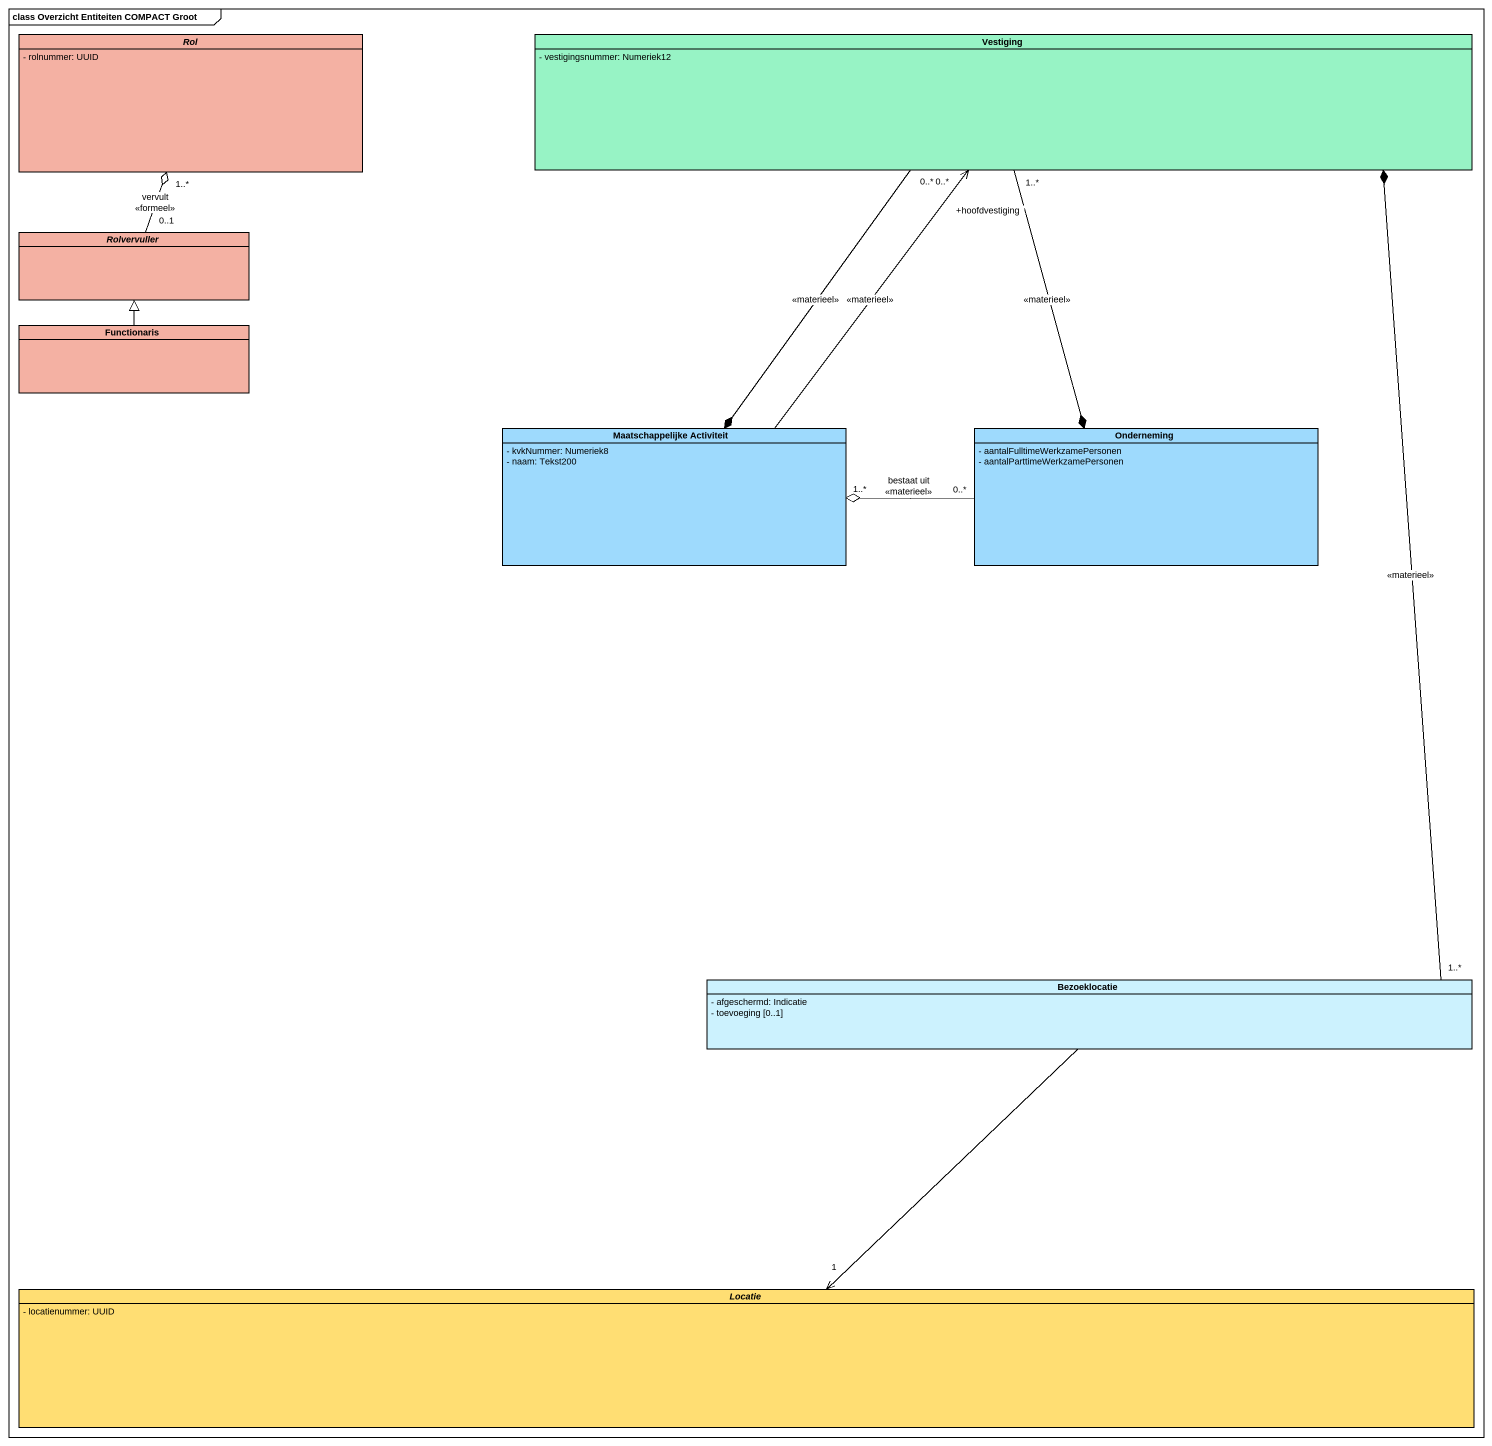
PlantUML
@startuml
mainframe class Overzicht Entiteiten COMPACT Groot
hide circle
hide empty members
skinparam classAttributeIconSize 0
abstract class Rol #F4B1A3 {
  - rolnummer: UUID
}
class Vestiging #97F3C5 {
  - vestigingsnummer: Numeriek12
}
abstract class Rolvervuller #F4B1A3
class Functionaris #F4B1A3
class "Maatschappelijke Activiteit" as Maatschappelijke_Activiteit #9EDAFD {
  - kvkNummer: Numeriek8
  - naam: Tekst200
}
class Onderneming #9EDAFD {
  - aantalFulltimeWerkzamePersonen
  - aantalParttimeWerkzamePersonen
}
class Bezoeklocatie #CCF2FE {
  - afgeschermd: Indicatie
  - toevoeging [0..1]
}
abstract class Locatie #FFDE73 {
  - locatienummer: UUID
}
Vestiging "0..*" --* Maatschappelijke_Activiteit : <<materieel>>
Vestiging "1..*" --* Onderneming : <<materieel>>
Rolvervuller "0..1" -up-o "1..*" Rol : vervult\n<<formeel>>
Functionaris -up-|> Rolvervuller
Maatschappelijke_Activiteit -up-> "+hoofdvestiging\n0..*" Vestiging : <<materieel>>
Maatschappelijke_Activiteit "1..*" o-right- "0..*" Onderneming : bestaat uit\n<<materieel>>
Bezoeklocatie "1..*" -up-* Vestiging : <<materieel>>
Bezoeklocatie --> "1" Locatie
@enduml
